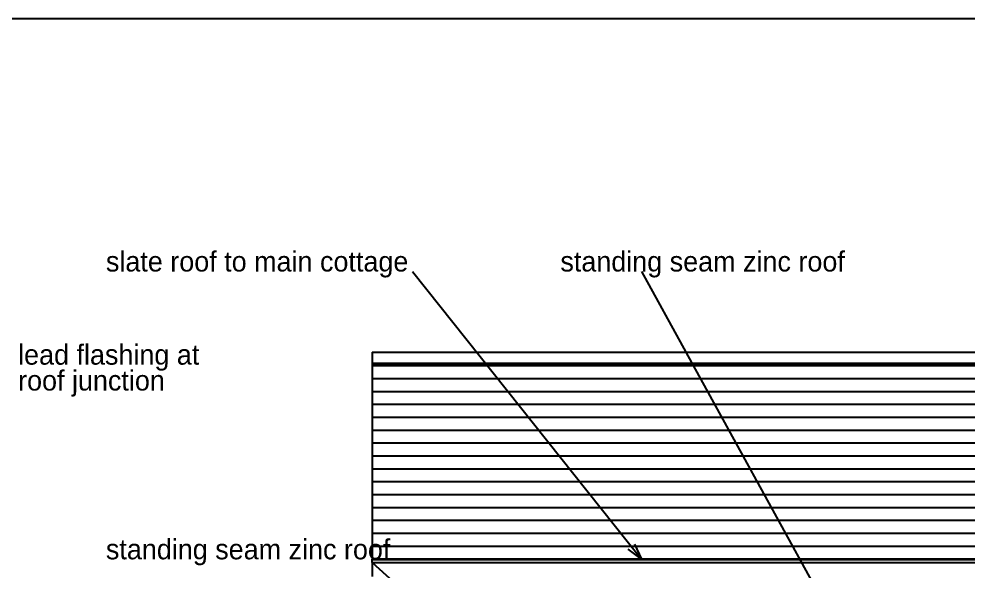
# Model space of a CAD drawing. Header units: millimetres. Extents: x -21022 to 21084, y -14865 to 14865.
# Drawn here: x -11134 to 646, y 8010 to 14865 of the extents above; entities that cross this region are included whole.
import ezdxf

# ---------------------------------------------------------------- set-up
doc = ezdxf.new("R2010")
doc.units = ezdxf.units.MM
for name, color, linetype, true_color in [('00_-_SECTIONS', 7, 'Continuous', 0xffffff), ('1', 7, 'Continuous', 0xffffff), ('NEW_GF', 7, 'Continuous', 0xffffff)]:
    doc.layers.add(name, color=color, linetype=linetype, true_color=true_color)

# ---------------------------------------------------------------- blocks, each defined once
blk = doc.blocks.new('13E8AF35')
at = {"layer": 'NEW_GF', "color": 1, "linetype": 'Continuous', "ltscale": 100}
blk.add_line((42045, 29730), (0, 29730), dxfattribs=at)
at = {"layer": 'NEW_GF'}
blk.add_attdef('Sfb', (0, 0), '', height=1, dxfattribs=at)
blk = doc.blocks.new('FF3B760B')
at = {"layer": '00_-_SECTIONS', "linetype": 'Continuous', "ltscale": 100}
h = blk.add_hatch(dxfattribs=at)
h.set_pattern_fill('_USER', color=1, scale=160, style=0, pattern_type=0)
h.set_pattern_definition([(0, (0, 0), (0, 160), [])])
h.paths.add_polyline_path([(8745, 11349), (8745, 8929), (900, 8929), (900, 8931), (900, 11349)])
h.paths.add_polyline_path([(8745, 8929), (8745, 11349), (14400, 11349), (14400, 8931), (14400, 8929)])
at = {"layer": '00_-_SECTIONS', "color": 2, "linetype": 'Continuous', "ltscale": 100}
for p, q in [((900, 11505), (900, 8931)), ((900, 11505), (13800, 11505)), ((900, 8893), (900, 8931)), ((900, 8893), (900, 8716))]:
    blk.add_line(p, q, dxfattribs=at)
at = {"layer": '00_-_SECTIONS', "color": 1, "linetype": 'Continuous', "ltscale": 100}
for p, q in [((900, 8929), (14400, 8929)), ((900, 8893), (14400, 8893))]:
    blk.add_line(p, q, dxfattribs=at)
at = {"layer": '00_-_SECTIONS'}
blk.add_attdef('Sfb', (0, 0), '', height=1, dxfattribs=at)
blk = doc.blocks.new('367563BB')
at = {"layer": '00_-_SECTIONS', "color": 2, "linetype": 'Continuous', "ltscale": 100}
for p, q in [((11299, 24428), (14142, 20854)), ((10799, 20816), (11644, 20054))]:
    blk.add_line(p, q, dxfattribs=at)
at = {"layer": '00_-_SECTIONS', "color": 1, "linetype": 'Continuous', "ltscale": 100}
blk.add_line((14142, 24428), (16678, 19814), dxfattribs=at)
at = {"layer": '00_-_SECTIONS', "color": 15, "linetype": 'Continuous', "ltscale": 100}
for s, p in [('slate roof to main cottage', (7494, 24428)), ('standing seam zinc roof', (13135, 24428)), ('lead flashing at ', (6404, 23271)), ('roof junction', (6404, 22950)), ('standing seam zinc roof', (7494, 20854))]:
    blk.add_text(s, height=250, dxfattribs=at).set_placement(p)
at = {"layer": '00_-_SECTIONS'}
blk.add_attdef('Sfb', (0, 0), '', height=1, dxfattribs=at)
blk = doc.blocks.new('6BC70A0F')
at = {"layer": '00_-_SECTIONS', "color": 1, "linetype": 'Continuous', "ltscale": 100}
for p, q in [((0, 7033), (12900, 7033)), ((0, 7016), (12900, 7016))]:
    blk.add_line(p, q, dxfattribs=at)
at = {"layer": '00_-_SECTIONS'}
blk.add_attdef('Sfb', (0, 0), '', height=1, dxfattribs=at)
blk = doc.blocks.new('B9D797E5')
at = {"layer": '1', "color": 2, "linetype": 'Continuous', "ltscale": 100}
for p, q in [((164, 0), (0, 125)), ((78, 188), (164, 0))]:
    blk.add_line(p, q, dxfattribs=at)

msp = doc.modelspace()

# ---------------------------------------------------------------- block references
at = {"layer": '00_-_SECTIONS'}
for name, p in [('367563BB', (-17549, -12699)), ('FF3B760B', (-7650, -776)), ('6BC70A0F', (-6750, 3556))]:
    msp.add_blockref(name, p, dxfattribs=at)
at = {"layer": '1'}
msp.add_blockref('B9D797E5', (-3571, 8155), dxfattribs=at)
at = {"layer": 'NEW_GF'}
msp.add_blockref('13E8AF35', (-21022, -14865), dxfattribs=at)

doc.saveas('drawing.dxf')
